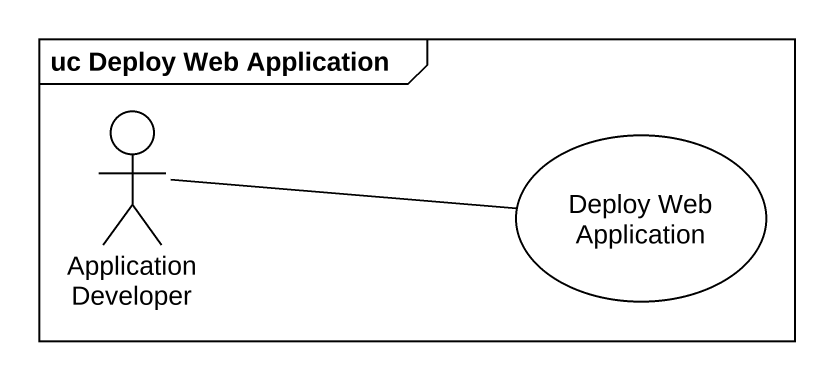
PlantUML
@startuml
mainframe uc Deploy Web Application
actor "Application Developer" as Application_Developer
usecase "Deploy Web Application" as Deploy_Web_Application
Application_Developer -right- Deploy_Web_Application
@enduml
